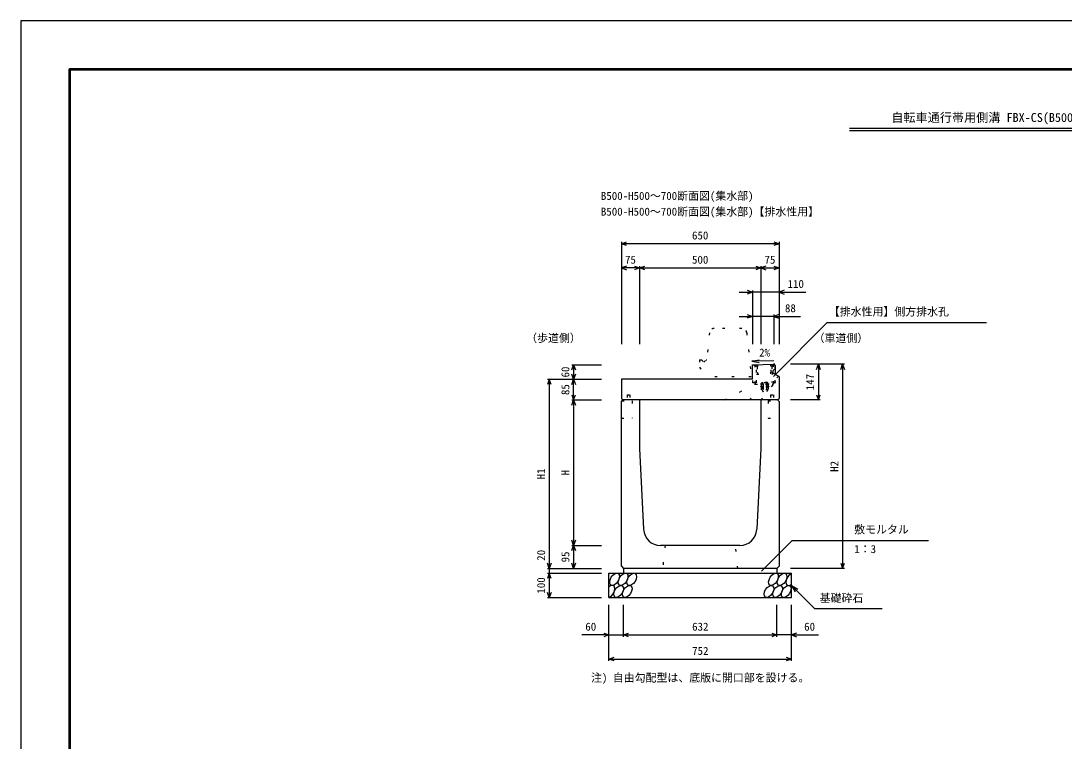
# Model space of a CAD drawing. Units: millimetres, scale not verified. Extents: x -12600 to 12600, y -5940 to 5940.
# Drawn here: x -12600 to -8300, y -2970 to 0 of the extents above; entities that cross this region are included whole.
import ezdxf
from ezdxf.enums import TextEntityAlignment as Align

# ---------------------------------------------------------------- set-up
doc = ezdxf.new("R2010")
doc.units = ezdxf.units.MM
doc.header["$LTSCALE"] = 40
doc.linetypes.add('DOTTED', pattern=[1.75, 0.25, -1.5])
for name, color, linetype, lineweight in [('0-0_DIM', 7, 'Continuous', 25), ('0-1_Defpoints', 5, 'Continuous', 25), ('0-2_HATCH', 6, 'Continuous', 25), ('0-5_OUTLINE', 3, 'Continuous', 25), ('0-6_OUTLINE2', 4, 'DOTTED', 25), ('0-7_TXT', 7, 'Continuous', 25), ('0-8_WAKU', 3, 'Continuous', 25)]:
    doc.layers.add(name, color=color, linetype=linetype, lineweight=lineweight)
doc.styles.add('ＭＳ ゴシック', font='')
doc.styles.get('ＭＳ ゴシック').set_extended_font_data('MS Gothic')

msp = doc.modelspace()

# ---------------------------------------------------------------- linework, layer by layer
at = {"layer": '0-0_DIM'}
for p, q in [((-10125, -911.3), (-10125, -1332.94)), ((-9475, -918.8), (-10125, -918.8)), ((-9475, -911.3), (-9475, -1332.94)), ((-10050, -1018.8), (-10125, -1018.8)), ((-10050, -1011.3), (-10050, -1332.94)), ((-10050, -1018.8), (-9550, -1018.8)), ((-9550, -1011.3), (-9550, -1332.94)), ((-9550, -1018.8), (-9475, -1018.8)), ((-9585, -1111.3), (-9585, -1332.94)), ((-9640, -1118.8), (-9585, -1118.8)), ((-9475, -1118.8), (-9585, -1118.8)), ((-9475, -1118.8), (-9365, -1118.8)), ((-9640, -1218.8), (-9585, -1218.8)), ((-9497, -1218.8), (-9585, -1218.8)), ((-9498.17, -1466.24), (-9276.03, -1244.1)), ((-9497, -1211.3), (-9497, -1332.94)), ((-9497, -1218.8), (-9387, -1218.8)), ((-9276.03, -1244.1), (-8620.13, -1244.1)), ((-10329.5, -1417.94), (-10207, -1417.94)), ((-10322, -1417.94), (-10322, -1477.94)), ((-9205.5, -1415.94), (-9428, -1415.94)), ((-9313, -1415.94), (-9313, -1562.94)), ((-9213, -1415.94), (-9213, -2257.94)), ((-10429.5, -1477.94), (-10207, -1477.94)), ((-10422, -1477.94), (-10422, -2257.94)), ((-10322, -1562.94), (-10322, -1477.94)), ((-10329.5, -1562.94), (-10207, -1562.94)), ((-10322, -1562.94), (-10322, -2162.94)), ((-9305.5, -1562.94), (-9428, -1562.94)), ((-9546.89, -2268.75), (-9420.66, -2142.52)), ((-9420.66, -2142.52), (-8859.19, -2142.52)), ((-10329.5, -2162.94), (-10207, -2162.94)), ((-10322, -2162.94), (-10322, -2257.94)), ((-10429.5, -2257.94), (-10207, -2257.94)), ((-10429.5, -2277.94), (-10207, -2277.94)), ((-10422, -2257.94), (-10422, -2277.94)), ((-10422, -2277.94), (-10422, -2377.94)), ((-9205.5, -2257.94), (-9428, -2257.94)), ((-9424, -2327.94), (-9328.24, -2423.7)), ((-9424, -2327.94), (-9398.02, -2342.94)), ((-9424, -2327.94), (-9409, -2353.92)), ((-10429.5, -2377.94), (-10207, -2377.94)), ((-10176, -2639.31), (-10176, -2407.94)), ((-10116, -2539.31), (-10116, -2407.94)), ((-9484, -2539.31), (-9484, -2407.94)), ((-9424, -2639.31), (-9424, -2407.94)), ((-9328.24, -2423.7), (-9050.69, -2423.7)), ((-10176, -2531.81), (-10287.79, -2531.81)), ((-10176, -2531.81), (-10116, -2531.81)), ((-10116, -2531.81), (-9484, -2531.81)), ((-9424, -2531.81), (-9484, -2531.81)), ((-9424, -2531.81), (-9312.21, -2531.81)), ((-10176, -2631.81), (-9424, -2631.81))]:
    msp.add_line(p, q, dxfattribs=at)
for points in [[(-10103.86, -926.5), (-10125, -918.8), (-10103.86, -911.11)], [(-9496.14, -911.11), (-9475, -918.8), (-9496.14, -926.5)], [(-10103.86, -1011.11), (-10125, -1018.8), (-10103.86, -1026.5)], [(-10071.14, -1011.11), (-10050, -1018.8), (-10071.14, -1026.5)], [(-10028.86, -1026.5), (-10050, -1018.8), (-10028.86, -1011.11)], [(-9571.14, -1011.11), (-9550, -1018.8), (-9571.14, -1026.5)], [(-9528.86, -1011.11), (-9550, -1018.8), (-9528.86, -1026.5)], [(-9496.14, -1011.11), (-9475, -1018.8), (-9496.14, -1026.5)], [(-9606.14, -1111.11), (-9585, -1118.8), (-9606.14, -1126.5)], [(-9453.86, -1111.11), (-9475, -1118.8), (-9453.86, -1126.5)], [(-9606.14, -1211.11), (-9585, -1218.8), (-9606.14, -1226.5)], [(-9475.86, -1211.11), (-9497, -1218.8), (-9475.86, -1226.5)], [(-10329.7, -1439.09), (-10322, -1417.94), (-10314.3, -1439.09)], [(-9320.7, -1437.09), (-9313, -1415.94), (-9305.3, -1437.09)], [(-9220.7, -1437.09), (-9213, -1415.94), (-9205.3, -1437.09)], [(-10314.3, -1456.8), (-10322, -1477.94), (-10329.7, -1456.8)], [(-10414.3, -1499.09), (-10422, -1477.94), (-10429.7, -1499.09)], [(-10329.7, -1499.09), (-10322, -1477.94), (-10314.3, -1499.09)], [(-10329.7, -1541.8), (-10322, -1562.94), (-10314.3, -1541.8)], [(-9320.7, -1541.8), (-9313, -1562.94), (-9305.3, -1541.8)], [(-10329.7, -1584.09), (-10322, -1562.94), (-10314.3, -1584.09)], [(-10314.3, -2141.8), (-10322, -2162.94), (-10329.7, -2141.8)], [(-10329.7, -2184.09), (-10322, -2162.94), (-10314.3, -2184.09)], [(-10414.3, -2236.8), (-10422, -2257.94), (-10429.7, -2236.8)], [(-10414.3, -2299.09), (-10422, -2277.94), (-10429.7, -2299.09)], [(-10314.3, -2236.8), (-10322, -2257.94), (-10329.7, -2236.8)], [(-9220.7, -2236.8), (-9213, -2257.94), (-9205.3, -2236.8)], [(-10414.3, -2356.8), (-10422, -2377.94), (-10429.7, -2356.8)], [(-10197.14, -2524.11), (-10176, -2531.81), (-10197.14, -2539.5)], [(-10094.86, -2539.5), (-10116, -2531.81), (-10094.86, -2524.11)], [(-9505.14, -2524.11), (-9484, -2531.81), (-9505.14, -2539.5)], [(-9402.86, -2524.11), (-9424, -2531.81), (-9402.86, -2539.5)], [(-10154.86, -2639.5), (-10176, -2631.81), (-10154.86, -2624.11)], [(-9445.14, -2624.11), (-9424, -2631.81), (-9445.14, -2639.5)]]:
    msp.add_lwpolyline(points, dxfattribs=at)
at = {"layer": '0-1_Defpoints'}
msp.add_lwpolyline([(-12600, -5940), (-4200, -5940), (-4200, 0), (-12600, 0)], close=True, dxfattribs=at)
at = {"layer": '0-2_HATCH', "linetype": 'DOTTED'}
for p, q in [((-9496.07, -1496.12), (-9497.72, -1416.14)), ((-9567.68, -1491.59), (-9568.54, -1449.6)), ((-9568.4, -1456.6), (-9503.41, -1455.27)), ((-9503.56, -1448.27), (-9502.69, -1490.26)), ((-9490.18, -1491), (-9490.86, -1457.76)), ((-9574.16, -1492.73), (-9583.16, -1492.91)), ((-9496.2, -1490.12), (-9574.18, -1491.73)), ((-9550.06, -1497.23), (-9517.07, -1496.56)), ((-9547.13, -1511.18), (-9547.39, -1498.68)), ((-9544.5, -1491.74), (-9546.96, -1493.67)), ((-9546.81, -1501.17), (-9546.96, -1493.67)), ((-9520.57, -1500.63), (-9546.81, -1501.17)), ((-9546.57, -1493.32), (-9544.5, -1491.74)), ((-9523.26, -1491.3), (-9544.5, -1491.74)), ((-9540.56, -1501.04), (-9540.72, -1493.54)), ((-9540.46, -1498.54), (-9540.2, -1511.03)), ((-9526.81, -1500.75), (-9526.97, -1493.26)), ((-9526.61, -1498.25), (-9526.35, -1510.75)), ((-9521.13, -1492.79), (-9523.26, -1491.3)), ((-9520.57, -1500.63), (-9520.72, -1493.13)), ((-9519.68, -1498.11), (-9519.42, -1510.61)), ((-9517.07, -1496.56), (-9517.04, -1498.05)), ((-9496.18, -1491.12), (-9490.18, -1491)), ((-9550.06, -1507.23), (-9517.07, -1506.56)), ((-9547.13, -1521.18), (-9547.39, -1508.68)), ((-9519.42, -1510.61), (-9547.13, -1511.18)), ((-9519.42, -1520.61), (-9547.13, -1521.18)), ((-9540.46, -1508.54), (-9540.2, -1521.03)), ((-9526.61, -1508.25), (-9526.35, -1520.75)), ((-9519.68, -1508.11), (-9519.42, -1520.61)), ((-9517.07, -1506.56), (-9517.04, -1508.05))]:
    msp.add_line(p, q, dxfattribs=at)
at = {"layer": '0-2_HATCH'}
msp.add_line((-9491.4, -1431.39), (-9490.86, -1457.76), dxfattribs=at)
at = {"layer": '0-2_HATCH', "linetype": 'DOTTED'}
for points in [[(-9583.16, -1492.91), (-9584.7, -1417.93), (-9575.7, -1417.74)], [(-9575.7, -1417.74), (-9574.06, -1497.73), (-9496.07, -1496.12)], [(-9568.54, -1449.6), (-9567.54, -1449.58), (-9568.04, -1425.59), (-9569.04, -1425.61), (-9569.18, -1418.61), (-9504.2, -1417.27)], [(-9564.18, -1418.51), (-9564.04, -1425.51), (-9565.04, -1425.53), (-9564.55, -1449.52), (-9563.55, -1449.5), (-9563.4, -1456.5)], [(-9508.41, -1455.37), (-9508.56, -1448.37), (-9507.56, -1448.35), (-9508.05, -1424.35), (-9509.05, -1424.38), (-9509.19, -1417.38)], [(-9504.2, -1417.27), (-9504.05, -1424.27), (-9505.05, -1424.29), (-9504.56, -1448.29), (-9503.56, -1448.27)], [(-9491.4, -1431.39), (-9491.72, -1416.02), (-9497.72, -1416.14)], [(-9517.04, -1498.05), (-9550.03, -1498.73), (-9550.06, -1497.23)], [(-9517.04, -1508.05), (-9550.03, -1508.73), (-9550.06, -1507.23)]]:
    msp.add_lwpolyline(points, dxfattribs=at)
for centre, radius, start, end in [((-9543.77, -1496.88), 4.53, 47.57461, 134.78335), ((-9533.47, -1511.68), 19.53, 70.56972, 111.78823), ((-9523.78, -1496.47), 4.53, 47.57461, 134.78335), ((-9533.28, -1510.89), 11, 181.1783, 1.1783), ((-9533.28, -1520.89), 11, 181.1783, 1.1783)]:
    msp.add_arc(centre, radius, start, end, dxfattribs=at)
at = {"layer": '0-2_HATCH'}
for centre in [(-10153.11, -2302.94), (-10117.63, -2302.94), (-10082.16, -2302.94), (-9497.95, -2302.94), (-9462.48, -2302.94), (-10136.23, -2352.94), (-10100.75, -2352.94), (-9516.55, -2352.94), (-9481.07, -2352.94), (-9445.59, -2352.94)]:
    msp.add_ellipse(centre, major_axis=(14.54, 23.54), ratio=0.5792, dxfattribs=at)
for centre, start_param, end_param in [((-9427, -2302.94), 0.6666252, 4.1103269), ((-10171.7, -2352.94), 3.7419964, 7.318141)]:
    msp.add_ellipse(centre, major_axis=(14.54, 23.54), ratio=0.5792, start_param=start_param, end_param=end_param, dxfattribs=at)
at = {"layer": '0-5_OUTLINE', "linetype": 'DOTTED'}
for p, q in [((-9761.8, -1285.99), (-9773, -1397.94)), ((-9628.1, -1267.94), (-9741.9, -1267.94)), ((-9608.2, -1285.95), (-9590, -1467.94)), ((-9803, -1397.94), (-9803, -1427.94)), ((-9803, -1397.94), (-9795, -1397.94)), ((-9803, -1427.94), (-9780, -1467.94)), ((-9590, -1467.94), (-9780, -1467.94))]:
    msp.add_line(p, q, dxfattribs=at)
at = {"layer": '0-5_OUTLINE'}
for p, q in [((-9585, -1417.94), (-9497, -1416.13)), ((-9585, -1477.94), (-9585, -1417.94)), ((-9497, -1416.13), (-9491, -1422)), ((-9500, -1443), (-9491, -1433)), ((-9500, -1443), (-9500, -1453)), ((-9475, -1466), (-9500, -1453)), ((-9491, -1422), (-9491, -1433)), ((-9585, -1477.94), (-10125, -1477.94)), ((-10125, -1477.94), (-10125, -1556.94)), ((-9475, -1466), (-9475, -1556.94)), ((-10125, -1556.94), (-10119, -1562.94)), ((-10125, -1568.94), (-10119, -1562.94)), ((-10125, -2248.94), (-10125, -1568.94)), ((-9481, -1562.94), (-10119, -1562.94)), ((-9550, -1562.94), (-9550, -1762.94)), ((-9481, -1562.94), (-9475, -1556.94)), ((-9481, -1562.94), (-9475, -1568.94)), ((-9475, -1568.94), (-9475, -2248.94)), ((-9550, -1762.94), (-9566.67, -2096.44)), ((-9636.59, -2162.94), (-9963.41, -2162.94)), ((-10176, -2277.94), (-9424, -2277.94)), ((-10176, -2377.94), (-10176, -2277.94)), ((-10125, -2248.94), (-10116, -2257.94)), ((-9484, -2257.94), (-10116, -2257.94)), ((-10116, -2257.94), (-10116, -2277.94)), ((-9484, -2257.94), (-9475, -2248.94)), ((-9484, -2257.94), (-9484, -2277.94)), ((-9424, -2377.94), (-9424, -2277.94)), ((-10176, -2377.94), (-9424, -2377.94))]:
    msp.add_line(p, q, dxfattribs=at)
at = {"layer": '0-5_OUTLINE', "linetype": 'DOTTED'}
msp.add_lwpolyline([(-9795, -1397.94), (-9785, -1407.94), (-9775, -1397.94), (-9773, -1397.94)], dxfattribs=at)
at = {"layer": '0-5_OUTLINE'}
msp.add_lwpolyline([(-10050, -1562.94), (-10050, -1762.94), (-10033.33, -2096.44)], dxfattribs=at)
at = {"layer": '0-5_OUTLINE', "linetype": 'DOTTED'}
for centre, start, end in [((-9741.9, -1287.94), 90, 174.40835), ((-9628.1, -1287.94), 4.08463, 90)]:
    msp.add_arc(centre, 20, start, end, dxfattribs=at)
at = {"layer": '0-5_OUTLINE'}
for centre, start, end in [((-9963.41, -2092.94), 182.86241, 270), ((-9636.59, -2092.94), 270, 356.75146)]:
    msp.add_arc(centre, 70, start, end, dxfattribs=at)
at = {"layer": '0-6_OUTLINE2'}
for p, q in [((-9597.09, -1562.94), (-9499.75, -1453.07)), ((-9700, -1562.94), (-9574.06, -1497.73)), ((-9477.71, -1464.53), (-9554.07, -1562.94)), ((-9550, -1562.94), (-9496.07, -1496.12)), ((-10101.5, -1542.44), (-10089.5, -1542.44)), ((-10101.5, -1542.44), (-10101.5, -1567.44)), ((-10089.5, -1542.44), (-10089.5, -1567.44)), ((-9510.5, -1542.44), (-9498.5, -1542.44)), ((-9510.5, -1542.44), (-9510.5, -1567.44)), ((-9498.5, -1542.44), (-9498.5, -1567.44)), ((-10123.5, -1567.44), (-10080, -1567.44)), ((-10080, -1567.44), (-10080, -1637.94)), ((-9520.55, -1567.44), (-9476.5, -1567.44)), ((-9520.55, -1567.44), (-9520.55, -1637.94)), ((-10125, -1637.94), (-10080, -1637.94)), ((-9520.55, -1637.94), (-9475.55, -1637.94)), ((-9944.76, -2162.94), (-9954.76, -2257.94)), ((-9644.76, -2257.94), (-9654.76, -2162.94))]:
    msp.add_line(p, q, dxfattribs=at)
at = {"layer": '0-7_TXT'}
for p, q in [((-9184.18, -442.8), (-7615.82, -442.8)), ((-9184.18, -452.4), (-7615.82, -452.4)), ((-9586.83, -1403.5), (-9557.19, -1408.15))]:
    msp.add_line(p, q, dxfattribs=at)
msp.add_lwpolyline([(-9496.41, -1401.78), (-9586.83, -1403.5), (-9557.39, -1397.73)], dxfattribs=at)
at = {"layer": '0-8_WAKU', "lineweight": 50}
msp.add_lwpolyline([(-12400, -5740), (-4400, -5740), (-4400, -200), (-12400, -200)], close=True, dxfattribs=at)

# ---------------------------------------------------------------- texts
at = {"layer": '0-0_DIM', "style": 'ＭＳ ゴシック'}
for s, p in [('650', (-9833.75, -911.3)), ('75', (-10110, -1011.3)), ('500', (-9833.75, -1011.3)), ('75', (-9535, -1011.3)), ('110', (-9439.93, -1111.3)), ('88', (-9450.68, -1211.3)), ('【排水性用】側方排水孔', (-9269.84, -1225.36)), ('（歩道側）', (-10517.39, -1334.65)), ('（車道側）', (-9332.57, -1334.65)), ('敷モルタル', (-9165.06, -2123.78)), ('1：3', (-9165.06, -2204.47)), ('基礎砕石', (-9307.68, -2406.53)), ('60', (-10273.5, -2524.31)), ('632', (-9833.22, -2524.31)), ('60', (-9371.5, -2524.31)), ('752', (-9833.22, -2624.31))]:
    msp.add_text(s, height=32.99, dxfattribs=at).set_placement(p, align=Align.BOTTOM_LEFT)
for s, p in [('60', (-10329.5, -1470.44)), ('147', (-9320.5, -1523.19)), ('85', (-10329.5, -1542.94)), ('H1', (-10429.5, -1890.44)), ('H2', (-9220.5, -1859.44)), ('H', (-10329.5, -1874.19)), ('20', (-10429.5, -2226.13)), ('95', (-10329.5, -2232.94)), ('100', (-10429.5, -2361.69))]:
    msp.add_text(s, height=32.99, rotation=90, dxfattribs=at).set_placement(p, align=Align.BOTTOM_LEFT)
at = {"layer": '0-7_TXT', "style": 'ＭＳ ゴシック'}
for s, height, p in [('自転車通行帯用側溝 FBX-CS(B500自由勾配型・集水部)', 36.66, (-9012.5, -427.8)), ('B500-H500～700断面図(集水部)', 32.99, (-10209.34, -748.2)), ('B500-H500～700断面図(集水部)【排水性用】', 32.99, (-10209.34, -813.07)), ('2%', 32.99, (-9557.26, -1394.17)), ('注) 自由勾配型は、底版に開口部を設ける。', 32.99, (-10250, -2735))]:
    msp.add_text(s, height=height, dxfattribs=at).set_placement(p, align=Align.BOTTOM_LEFT)

doc.saveas('drawing.dxf')
